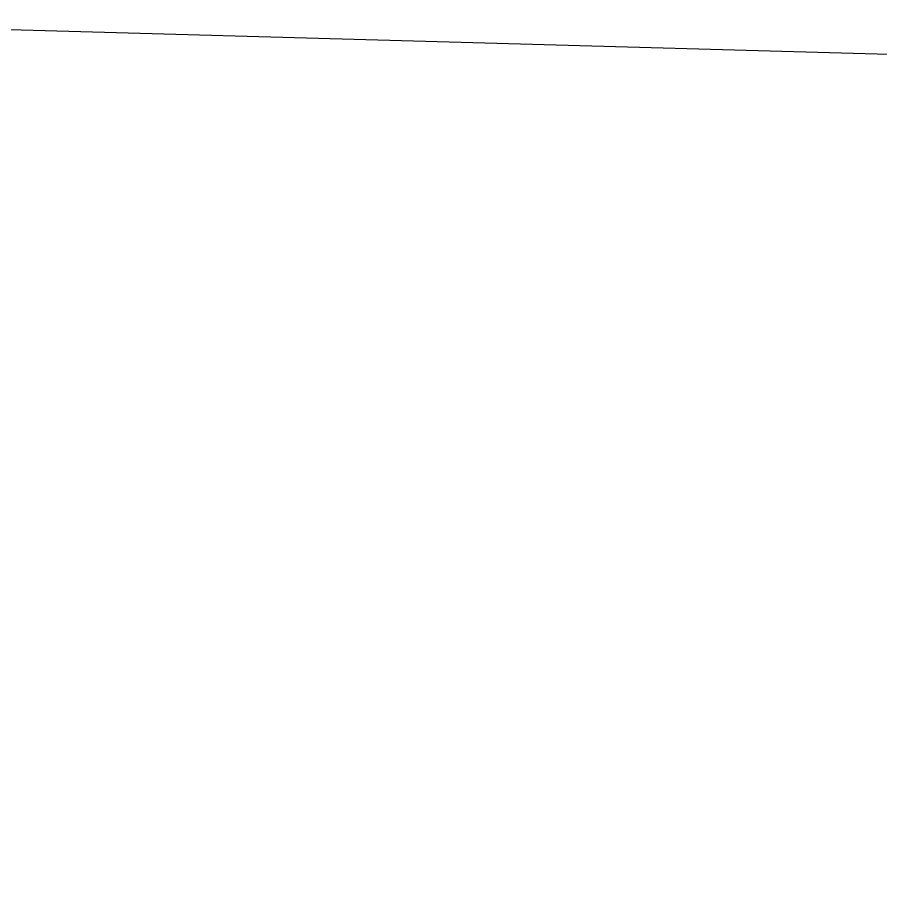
# Model space of a CAD drawing. Extents: x 383425 to 391668, y 6055101 to 6059545.
# Drawn here: x 384696.1658 to 384696.4036, y 6058462.7408 to 6058462.9829 of the extents above; entities that cross this region are included whole.
import ezdxf

# ---------------------------------------------------------------- set-up
doc = ezdxf.new("R2010")
doc.units = 0
doc.header["$LTSCALE"] = 5
doc.layers.add('C-RW', color=13, linetype='Continuous')
doc.layers.add('C-WS-T', color=13, linetype='Continuous', lineweight=9)
doc.styles.add('80CG', font='ARIALN.TTF', dxfattribs={"height": 10})
doc.dimstyles.new('Compass 5 000', dxfattribs={"dimscale": 5, "dimtxt": 9, "dimasz": 2, "dimexe": 0.2, "dimexo": 0.0625, "dimgap": 0.5, "dimtad": 0, "dimtih": 1, "dimtoh": 1, "dimzin": 0, "dimdsep": 46, "dimtxsty": '80CG', "dimcen": 0.1, "dimse1": 1, "dimse2": 1, "dimclrd": 256, "dimclrt": 256, "dimaunit": 1, "dimadec": 4, "dimazin": 0, "dimtfac": 0.06, "dimtofl": 0, "dimtmove": 0, "dimatfit": 1, "dimfxl": 0.2, "dimtolj": 1, "dimtzin": 0, "dimlwd": -1, "dimarcsym": 0})

msp = doc.modelspace()

# ---------------------------------------------------------------- linework, layer by layer
at = {"layer": 'C-RW', "flags": 128}
msp.add_lwpolyline([(385297.11062, 6058445.28755), (385022.03838, 6058453.83805), (384330.641, 6058473.233), (383944.26007, 6058483.20937), (383542.46967, 6058492.43022), (383535.44221, 6058492.59155), (383512.31294, 6058493.09886), (383489.27982, 6058493.60293), (383469.3025, 6058494.04062), (383467.90337, 6058494.07161), (383452.90728, 6058494.4007), (383447.91103, 6058494.51001), (383442.10673, 6058494.63722)], dxfattribs=at)

# ---------------------------------------------------------------- leaders
at = {"layer": 'C-WS-T', "path_type": 1}
msp.add_leader([(384728.55965, 6058471.34297), (384676.09687, 6058426.24587)], dimstyle='Compass 5 000', override={"dimasz": 1, "dimldrblk": 'DotBlank'}, dxfattribs=at)

doc.saveas('drawing.dxf')
